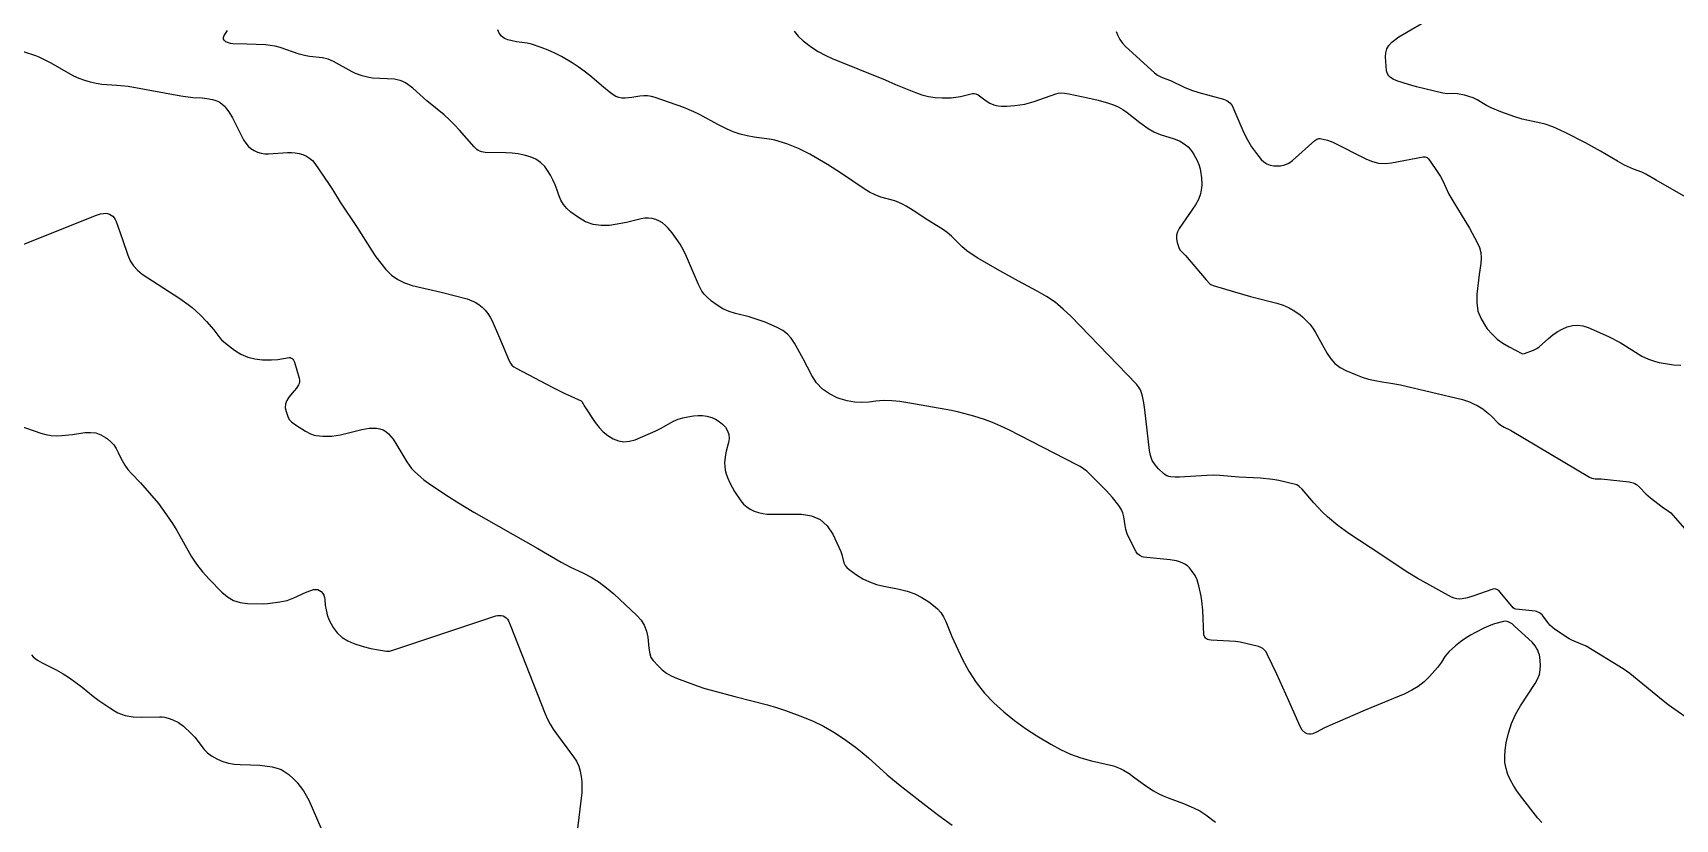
# Model space of a CAD drawing. Header units: centimetres. Extents: x 0 to 1311401, y -389375 to 85618.
# Drawn here: x 697179 to 711015, y -269352 to -262728 of the extents above; entities that cross this region are included whole.
import ezdxf

# ---------------------------------------------------------------- set-up
doc = ezdxf.new("R2010")
doc.units = ezdxf.units.CM
doc.header["$LTSCALE"] = 4
doc.layers.add('CURVAS-INTERMEDIARIAS', color=39, linetype='Continuous')
doc.layers.add('CURVAS-MESTRA', color=34, linetype='Continuous')

msp = doc.modelspace()

# ---------------------------------------------------------------- linework, layer by layer
at = {"layer": 'CURVAS-INTERMEDIARIAS'}
for points, elevation in [([(711189.139, -268552.802), (710955.759, -268387.531), (710882.018, -268328.426), (710712.803, -268188.343), (710632.795, -268124.978), (710577.635, -268084.842), (710265.813, -267895.849), (710218.181, -267873.502), (710144.766, -267844.294), (710121.662, -267831.766), (709998.743, -267750.615), (709977.607, -267734.347), (709958.128, -267716.509), (709941.116, -267696.29), (709904.223, -267641.315), (709895.114, -267630.987), (709873.053, -267614.234), (709847.597, -267602.914), (709834.137, -267599.516), (709673.234, -267582.78), (709660.935, -267579.08), (709650.965, -267570.995), (709541.182, -267439.305), (709528.128, -267426.303), (709512.92, -267415.903), (709496.279, -267410.853), (709479.046, -267413.123), (709310.24, -267473.474), (709265.458, -267487.054), (709219.554, -267496.18), (709196.752, -267497.269), (709174.46, -267495.483), (709152.946, -267489.381), (709131.952, -267480.405), (708841.428, -267320.309), (708762.862, -267274.268), (708724.607, -267249.608), (708536.005, -267121.755), (708264.5, -266944.233), (708172.701, -266878.914), (708086.687, -266806.14), (708044.343, -266765.644), (708006.287, -266727.065), (707969.864, -266686.943), (707872.625, -266571.343), (707846.545, -266548.04), (707826.635, -266536.265), (707804.783, -266528.702), (707675.784, -266499.566), (707624.772, -266490.803), (707521.695, -266480.562), (707339.562, -266469.959), (707180.335, -266457.263), (707125.137, -266454.974), (707069.903, -266455.9), (706838.283, -266471.295), (706802.194, -266471.887), (706766.234, -266468.823), (706749.039, -266464.795), (706732.759, -266458.829), (706717.868, -266449.957), (706703.901, -266439.148), (706662.912, -266400.757), (706633.798, -266366.88), (706610.194, -266330.221), (706594.858, -266289.402), (706585.051, -266245.814), (706545.981, -265902.249), (706538.236, -265844.64), (706528.132, -265787.407), (706520.198, -265760.067), (706509.425, -265734.219), (706494.379, -265710.603), (706476.484, -265688.467), (705924.326, -265115.614), (705859.389, -265054.497), (705791.009, -264997.972), (705717.474, -264948.341), (705640.508, -264903.295), (705482.091, -264818.83), (705325.242, -264731.473), (705140.662, -264626.457), (705092.745, -264596.213), (705046.961, -264563.26), (705004.373, -264526.277), (704917.682, -264440.161), (704881.656, -264408.971), (704842.892, -264381.247), (704719.232, -264307.135), (704595.967, -264225.058), (704536.128, -264187.321), (704505.292, -264170.447), (704473.613, -264155.616), (704440.669, -264143.846), (704323.168, -264111.34), (704274.621, -264093.07), (704228.362, -264069.597), (704183.626, -264042.656), (703991.289, -263911.924), (703874.122, -263836.122), (703723.911, -263749.261), (703629.578, -263702.325), (703531.462, -263663.913), (703431.223, -263630.683), (703402.047, -263625.619), (703256.183, -263606.422), (703196.11, -263595.57), (703137.163, -263580.932), (703079.926, -263560.652), (703023.815, -263536.586), (702955.83, -263502.837), (702790.917, -263412.936), (702748.998, -263392.089), (702662.196, -263356.781), (702423.236, -263272.43), (702391.075, -263263.825), (702358.648, -263258.585), (702325.795, -263258.396), (702292.664, -263261.58), (702225.8, -263272.136), (702169.253, -263278.577), (702141.794, -263278.046), (702115.393, -263273.707), (702090.599, -263263.685), (702066.871, -263249.867), (702035.629, -263226.087), (701985.883, -263185.663), (701871.428, -263086.95), (701823.503, -263049.346), (701773.72, -263014.226), (701722.71, -262980.754), (701632.498, -262927.312), (701577.532, -262899.019), (701520.742, -262874.564), (701462.761, -262852.666), (701379.675, -262824.51), (701344.49, -262815.001), (701253.996, -262802.756), (701181.813, -262786.85), (701151.661, -262774.177), (701126.363, -262756.572), (701108.361, -262731.558), (701095.215, -262701.604)], 77140.003), ([(703592.072, -262714.089), (703627.752, -262755.655), (703667.739, -262794.043), (703738.427, -262848.44), (703794.119, -262885.097), (703852.982, -262916.381), (703913.975, -262944.085), (704360.844, -263123.976), (704447.157, -263163.685), (704614.379, -263231.259), (704669.144, -263249.775), (704724.738, -263264.026), (704781.582, -263271.89), (704839.274, -263275.492), (704915.906, -263274.331), (704955.293, -263270.914), (704994.289, -263264.404), (705095.675, -263239.346), (705109.93, -263237.945), (705123.913, -263241.095), (705143.595, -263251.298), (705210.898, -263300.65), (705242.262, -263320.095), (705276.351, -263334.226), (705298.178, -263340.608), (705312.176, -263343.619), (705340.718, -263346.408), (705383.997, -263345.624), (705453.145, -263339.768), (705494.584, -263334.57), (705535.603, -263327.37), (705575.979, -263317.172), (705615.931, -263304.99), (705796.963, -263242.651), (705817.626, -263237.336), (705838.664, -263234.005), (705870.335, -263235.101), (705907.799, -263241.879), (706066.857, -263275.685), (706154.057, -263295.885), (706240.484, -263319.176), (706282.34, -263333.889), (706322.685, -263351.567), (706360.78, -263373.694), (706397.365, -263398.785), (706505.962, -263482.521), (706574.862, -263532.878), (706623.327, -263561.744), (706675.643, -263582.819), (706794.473, -263620.313), (706844.738, -263641.191), (706890.577, -263670.556), (706911.023, -263688.532), (706929.738, -263707.981), (706945.87, -263729.619), (706960.26, -263752.729), (706987.579, -263803.514), (707002.973, -263837.593), (707013.517, -263873.463), (707017.154, -263891.911), (707024.261, -263947.811), (707027.095, -264007.097), (707025.807, -264032.784), (707016.139, -264083.427), (706998.175, -264131.848), (706972.711, -264176.765), (706837.209, -264376.543), (706823.496, -264404.587), (706815.213, -264433.411), (706815.075, -264463.406), (706820.369, -264494.17), (706833.806, -264535.885), (706843.282, -264555.31), (706889.385, -264602.51), (707064.709, -264809.275), (707094.943, -264841.534), (707103.58, -264847.943), (707123.295, -264856.875), (707303.31, -264910.444), (707438.238, -264947.81), (707658.114, -265004.12), (707711.304, -265021.454), (707762.282, -265043.132), (707809.977, -265071.34), (707855.46, -265103.892), (707875.577, -265120.418), (707907.385, -265149.695), (707936.724, -265181.039), (707962.349, -265215.477), (707985.505, -265251.983), (708081.977, -265428.251), (708113.028, -265473.807), (708149.014, -265513.939), (708192.392, -265545.93), (708240.704, -265572.498), (708322.599, -265607.043), (708376.993, -265627.457), (708432.193, -265644.879), (708488.604, -265657.831), (708545.839, -265667.804), (708620.598, -265678.43), (708701.38, -265693.705), (709222.932, -265817.58), (709282.88, -265836.294), (709311.555, -265848.949), (709351.051, -265869.692), (709393.402, -265896.213), (709413.541, -265910.97), (709441.908, -265933.804), (709470.437, -265959.819), (709523.157, -266015.964), (709547.15, -266033.561), (709573.073, -266048.606), (709626.56, -266074.265), (710294.482, -266471.069), (710312.36, -266478.04), (710340.854, -266483.505), (710390.925, -266485.568), (710628.203, -266510.105), (710659.897, -266517.611), (710674.556, -266524.504), (710688.619, -266532.98), (710714.501, -266553.845), (710767.961, -266610.653), (710806.203, -266645.699), (710906.273, -266720.015), (710958.769, -266756.082), (710978.008, -266772.477), (711114.086, -266925.594)], 77040.339), ([(706305.986, -262715.675), (706319.337, -262751.272), (706336.197, -262784.71), (706358.347, -262814.919), (706384.019, -262842.961), (706629.178, -263065.34), (706653.035, -263083.398), (706666.041, -263090.736), (706693.576, -263102.926), (706764.419, -263129.216), (706877.595, -263184.315), (706938.973, -263210.813), (707002.402, -263231.589), (707209.179, -263287.05), (707237.42, -263298.438), (707262.112, -263316.255), (707282.011, -263339.389), (707289.66, -263352.518), (707381.549, -263568.855), (707411.448, -263630.2), (707446.972, -263688.47), (707486.835, -263744.045), (707527.463, -263793.943), (707550.332, -263814.768), (707575.328, -263831.435), (707603.504, -263841.859), (707633.797, -263848.113), (707650.103, -263849.493), (707688.695, -263847.915), (707725.355, -263840.547), (707759.122, -263824.487), (707790.969, -263802.63), (707980.463, -263634.169), (707995.348, -263623.976), (708012.225, -263618.478), (708023.996, -263619.061), (708084.836, -263632.284), (708108.432, -263639.409), (708131.362, -263648.438), (708413.821, -263790.961), (708463.939, -263811.751), (708516.65, -263824.598), (708570.623, -263828.638), (708624.482, -263823.251), (708891.593, -263772.857), (708909.584, -263772.846), (708917.975, -263774.608), (708925.642, -263777.656), (708932.199, -263782.648), (708938.031, -263788.934), (708994.397, -263869.793), (709037.702, -263939.108), (709056.485, -263975.363), (709109.132, -264086.285), (709150.011, -264157.209), (709213.165, -264258.71), (709281.437, -264374.423), (709347.63, -264493.106), (709365.784, -264535.621), (709378.04, -264579.174), (709381.423, -264624.292), (709378.907, -264670.458), (709364.906, -264764.59), (709343.488, -264930.486), (709343.166, -265002.527), (709353.372, -265071.718), (709379.365, -265136.65), (709415.898, -265198.734), (709432.124, -265220.025), (709472.191, -265265.826), (709515.719, -265307.484), (709564.428, -265342.932), (709616.604, -265374.258), (709722.655, -265428.537), (709730.491, -265430.501), (709744.847, -265429.869), (709820.19, -265401.177), (709850.197, -265386.541), (709867.863, -265373.091), (709946.584, -265302.122), (709983.311, -265272.561), (710021.85, -265245.97), (710063.105, -265223.823), (710106.173, -265204.647), (710150.464, -265193.723), (710194.551, -265189.774), (710238.333, -265196.31), (710281.901, -265209.82), (710452.839, -265286.522), (710550.255, -265335.426), (710597.112, -265363.175), (710681.974, -265418.973), (710735.04, -265451.132), (710791.083, -265477.76), (710849.659, -265497.811), (710879.769, -265504.842), (711001.02, -265523.244), (711062.471, -265527.843)], 76940.675), ([(711103.635, -264111.138), (710854.002, -263969.388), (710767.494, -263917.948), (710733.953, -263902.388), (710664.205, -263876.594), (710589.02, -263841.384), (710529.365, -263809.396), (710384.663, -263723.989), (710258.851, -263654.719), (710095.054, -263570.953), (710045.89, -263547.025), (709983.177, -263519.794), (709918.347, -263498.05), (709883.299, -263488.506), (709726.187, -263454.43), (709664.798, -263435.45), (709546.19, -263393.132), (709465.451, -263359.186), (709426.783, -263338.737), (709346.242, -263291.865), (709312.063, -263275.59), (709276.402, -263262.892), (709239.742, -263252.584), (709182.504, -263240.543), (709146.864, -263238.49), (709093.134, -263240.323), (709057.731, -263235.011), (708836.071, -263181.99), (708769.456, -263164.254), (708669.331, -263131.066), (708639.886, -263118.128), (708626.099, -263109.916), (708612.79, -263100.819), (708601.744, -263090.002), (708592.912, -263077.952), (708587.387, -263064.08), (708584.065, -263048.974), (708573.824, -262930.307), (708576.217, -262894.912), (708584.772, -262862.145), (708602.585, -262833.357), (708626.56, -262807.208), (708687.497, -262762.184), (708719.281, -262741.602), (708942.076, -262612.605)], 76841.011), ([(697099.011, -262885.892), (697201.748, -262919.482), (697229.605, -262930.587), (697281.491, -262954.43), (697331.738, -262981.548), (697476.999, -263066.075), (697521.505, -263089.376), (697567.122, -263109.903), (697614.374, -263126.292), (697662.737, -263139.907), (697711.819, -263151.384), (697761.464, -263160.473), (697887.578, -263169.009), (697982.092, -263178.256), (698426.92, -263257.688), (698527.287, -263271.35), (698606.27, -263276.34), (698645.554, -263280.505), (698693.357, -263288.756), (698721.576, -263296.968), (698747.877, -263308.545), (698771.306, -263325.187), (698792.825, -263345.205), (698811.839, -263368.632), (698829.625, -263392.886), (698860.297, -263444.726), (698955.294, -263630.35), (698972.385, -263657.334), (698992.171, -263681.684), (699016.011, -263702.08), (699042.549, -263719.833), (699071.896, -263732.641), (699101.998, -263741.961), (699133.253, -263746.031), (699165.267, -263746.593), (699324.915, -263735.61), (699357.897, -263735.317), (699390.556, -263737.599), (699422.707, -263743.73), (699454.533, -263752.446), (699484.058, -263765.824), (699511.092, -263782.483), (699534.401, -263804.058), (699555.219, -263828.913), (699670.232, -263997.477), (699703.79, -264048.614), (699767.259, -264153.183), (699910.929, -264367.205), (700030.973, -264558.742), (700069.36, -264614.845), (700110.389, -264669.044), (700153.171, -264721.985), (700200.845, -264768.087), (700252.877, -264806.998), (700311.451, -264835.126), (700374.383, -264856.064), (700618.99, -264912.917), (700837.621, -264969.767), (700872.158, -264981.639), (700905.106, -264996.461), (700935.66, -265015.736), (700964.634, -265037.972), (700990.369, -265063.968), (701013.549, -265091.833), (701032.914, -265122.47), (701049.728, -265154.957), (701111.026, -265295.753), (701192.138, -265491.096), (701202.206, -265510.226), (701215.77, -265527.052), (701232.13, -265541.363), (701250.485, -265552.993), (701559.342, -265716.273), (701653.991, -265762.213), (701797.978, -265826.803), (701805.382, -265834.343), (701829.448, -265877.666), (701917.782, -266010.969), (701949.19, -266051.411), (701983.938, -266088.203), (702023.693, -266119.505), (702066.797, -266147.158), (702112.868, -266164.292), (702159.321, -266172.832), (702206.351, -266168.474), (702253.771, -266155.533), (702428.826, -266079.127), (702466.706, -266060.553), (702577.288, -265999.593), (702615.389, -265982.945), (702655.142, -265970.798), (702696.014, -265961.644), (702745.771, -265953.503), (702783.685, -265950.27), (702821.241, -265950.841), (702858.271, -265957.113), (702898.583, -265968.501), (702931.347, -265983.492), (702961.817, -266001.687), (702988.857, -266024.681), (703013.592, -266050.877), (703030.946, -266080.768), (703042.138, -266111.922), (703044.101, -266144.97), (703039.904, -266179.272), (703021.271, -266250.799), (703014.814, -266283.072), (703007.154, -266348.528), (703007.524, -266381.038), (703011.107, -266412.946), (703019.522, -266443.932), (703031.142, -266474.304), (703052.038, -266518.379), (703091.345, -266592.277), (703142.676, -266669.662), (703166.676, -266697.263), (703193.215, -266721.543), (703223.585, -266740.824), (703256.499, -266756.764), (703291.841, -266768.005), (703327.664, -266776.587), (703364.21, -266781.199), (703401.236, -266783.162), (703654.654, -266782.648), (703737.967, -266797.721), (703811.388, -266828.268), (703869.965, -266882.059), (703918.651, -266951.324), (703984.957, -267097.656), (703993.339, -267121.359), (704012.01, -267193.614), (704022.141, -267214.873), (704037.021, -267233.138), (704055.067, -267249.404), (704117.788, -267293.379), (704171.505, -267326.074), (704227.294, -267353.861), (704286.182, -267374.254), (704347.134, -267389.728), (704477.415, -267413.952), (704544.075, -267431.058), (704608.339, -267453.731), (704669.01, -267484.771), (704727.287, -267521.369), (704767.579, -267550.641), (704800.559, -267579.445), (704829.462, -267611.337), (704852.274, -267647.84), (704871.012, -267687.412), (704903.68, -267770.806), (704921.416, -267811.906), (705011.23, -268005.511), (705065.081, -268105.801), (705125.731, -268201.214), (705196.576, -268289.328), (705274.21, -268372.574), (705359.438, -268448.994), (705447.766, -268521.364), (705540.743, -268587.661), (705636.81, -268649.897), (705754.094, -268720.399), (705836.485, -268764.826), (705921.055, -268803.877), (706008.894, -268834.888), (706098.909, -268860.533), (706282.189, -268903.942), (706340.175, -268924.939), (706367.408, -268939.313), (706415.141, -268968.358), (706452.103, -268993.874), (706523.937, -269048.046), (706580.837, -269087.653), (706619.407, -269112.26), (706659.012, -269134.879), (706700.171, -269154.521), (706742.377, -269172.167), (706872.441, -269221.213), (706956.963, -269255.584), (707011.086, -269282.627), (707061.568, -269315.991), (707141.215, -269375.822)], 77339.331), ([(696942.771, -264572.208), (697708.249, -264265.39), (697748.445, -264253.811), (697775.509, -264248.299), (697792.449, -264247.344), (697808.828, -264248.93), (697824.378, -264254.346), (697839.356, -264262.311), (697852.526, -264273.48), (697864.032, -264285.923), (697873.06, -264300.259), (697880.443, -264315.872), (697935.082, -264468.685), (697979.488, -264601.232), (698000.531, -264648.304), (698026.942, -264691.269), (698061.425, -264728.073), (698101.296, -264760.775), (698417.76, -264965.675), (698488.043, -265015.466), (698521.244, -265042.851), (698588.145, -265104.697), (698641.782, -265159.501), (698704.305, -265229.021), (698755.813, -265297.875), (698769.608, -265314.115), (698801.305, -265342.732), (698878.846, -265401.891), (698932.749, -265435.117), (698989.262, -265460.686), (699049.662, -265474.761), (699112.661, -265481.177), (699189.201, -265481.337), (699242.65, -265478.723), (699338.728, -265463.094), (699347.244, -265463.957), (699355.256, -265466.998), (699362.921, -265471.484), (699369.525, -265477.761), (699375.213, -265484.66), (699382.882, -265500.975), (699422.914, -265638.056), (699425.265, -265652.547), (699425.353, -265666.773), (699422.029, -265680.601), (699416.431, -265694.172), (699400.059, -265719.931), (699381.095, -265743.864), (699335.278, -265795.867), (699317.749, -265824.21), (699306.917, -265853.83), (699306.122, -265885.355), (699312.024, -265918.148), (699327.029, -265959.716), (699339.559, -265984.114), (699357.872, -266004.533), (699391.215, -266030.222), (699475.248, -266083.809), (699518.692, -266106.61), (699549.207, -266117.425), (699565.043, -266120.583), (699623.645, -266125.619), (699661.083, -266126.504), (699698.314, -266125.049), (699735.239, -266120.092), (699771.967, -266112.798), (699950.951, -266068.405), (700011.566, -266058.154), (700042.214, -266056.731), (700075.15, -266057.29), (700103.495, -266062.353), (700130.017, -266071.306), (700153.784, -266086.063), (700175.728, -266104.711), (700213.876, -266150.533), (700246.76, -266200.268), (700330.34, -266341.804), (700349.445, -266370.447), (700370.499, -266397.535), (700394.28, -266422.258), (700447.044, -266470.486), (700474.051, -266493.109), (700530.819, -266534.911), (700680.239, -266634.943), (700750.571, -266679.858), (700893.96, -266765.297), (701432.274, -267072.123), (701629.097, -267186.637), (701707.611, -267227.854), (701811.566, -267277.459), (701881.659, -267314.556), (701949.031, -267355.682), (702012.316, -267402.863), (702072.871, -267454.07), (702268.303, -267635.542), (702302.787, -267675.519), (702330.605, -267718.825), (702348.412, -267767.113), (702359.554, -267818.731), (702369.217, -267911.335), (702376.462, -267959.466), (702386.413, -267989.328), (702404.38, -268015.186), (702446.963, -268060.915), (702481.213, -268092.832), (702517.859, -268121.158), (702558.1, -268144.066), (702600.749, -268163.375), (702775.197, -268227.936), (702839.512, -268250.061), (702904.796, -268269.183), (703092.527, -268319.555), (703367.002, -268389.304), (703444.116, -268411.594), (703520.382, -268436.615), (703662.976, -268488.553), (703753.367, -268526.541), (703841.379, -268569.016), (703925.807, -268618.217), (704007.856, -268671.905), (704109.687, -268746.12), (704165.333, -268789.772), (704219.174, -268835.625), (704377.276, -268977.496), (704486.599, -269067.558), (704701.595, -269235.951), (704811.547, -269319.754), (704922.696, -269401.965)], 77438.995), ([(696997.861, -266014.09), (697245.504, -266099.334), (697289.243, -266111.264), (697333.416, -266119.413), (697378.277, -266121.861), (697423.593, -266120.531), (697514.721, -266110.413), (697617.553, -266095.251), (697663.901, -266093.383), (697708.611, -266098.458), (697750.866, -266113.924), (697791.494, -266136.327), (697808.87, -266148.87), (697836.927, -266172.883), (697861.882, -266199.374), (697882.177, -266229.584), (697899.369, -266262.273), (697920.403, -266310.265), (697941.822, -266350.464), (697953.768, -266369.91), (697980.537, -266406.769), (698010.88, -266440.741), (698085.315, -266517.599), (698163.062, -266604.404), (698237.382, -266694.011), (698306.523, -266787.678), (698356.294, -266861.603), (698392.751, -266919.538), (698513.445, -267135.651), (698558.297, -267204.218), (698609.004, -267268.576), (698663.626, -267330.12), (698770.48, -267440.3), (698818.006, -267478.804), (698869.24, -267508.81), (698926.053, -267526.063), (698986.593, -267534.822), (699113.953, -267536.717), (699156.91, -267534.334), (699221.149, -267527.672), (699261.222, -267522.303), (699321.321, -267509.414), (699378.878, -267487.845), (699482.821, -267440.386), (699521.767, -267425.474), (699543.767, -267418.247), (699561.755, -267415.955), (699578.811, -267417.331), (699594.484, -267424.22), (699609.227, -267434.777), (699621.073, -267449.765), (699630.517, -267465.851), (699636.356, -267483.57), (699639.796, -267502.368), (699643.109, -267547.918), (699649.048, -267589.514), (699658.61, -267629.986), (699673.622, -267668.768), (699692.268, -267706.428), (699709.647, -267736.181), (699744.253, -267782.19), (699784.099, -267821.505), (699831.81, -267850.78), (699884.758, -267873.37), (699961.788, -267896.12), (700026.136, -267912.961), (700091.412, -267925.767), (700157.205, -267935.659), (700184.841, -267935.29), (700211.736, -267929.545), (701078.915, -267639.92), (701094.446, -267636.383), (701109.988, -267634.876), (701125.514, -267636.415), (701141.052, -267639.975), (701155.138, -267646.792), (701167.553, -267655.46), (701177.467, -267666.919), (701185.713, -267680.219), (701201.411, -267715.784), (701495.794, -268463.864), (701515.428, -268508.243), (701537.429, -268551.275), (701562.971, -268592.307), (701590.878, -268632.011), (701734.415, -268825.739), (701758.145, -268864.509), (701777.639, -268904.93), (701790.783, -268947.847), (701799.7, -268992.416), (701803.53, -269038.295), (701805.081, -269084.168), (701803.21, -269130.018), (701799.059, -269175.872), (701766.469, -269429.805)], 77538.659), ([(697166.588, -267967.594), (697181.783, -267984.366), (697199.224, -267998.807), (697218.149, -268011.687), (697258.655, -268034.422), (697375.97, -268094.825), (697433.492, -268126.672), (697489.34, -268161.058), (697542.64, -268199.249), (697594.264, -268239.98), (697689.077, -268318.615), (697733.973, -268352.701), (697827.802, -268415.263), (697866.532, -268438.997), (697896.059, -268454.779), (697926.472, -268468.129), (697958.247, -268477.828), (697990.917, -268485.099), (698024.357, -268489.522), (698091.513, -268493.899), (698246.075, -268490.257), (698267.544, -268490.624), (698288.875, -268493.003), (698320.111, -268500.576), (698359.597, -268515.389), (698406.531, -268538.5), (698448.536, -268569.691), (698513.931, -268630.356), (698543.308, -268661.768), (698621.715, -268763.765), (698650.99, -268793.749), (698684.726, -268818.628), (698734.466, -268846.352), (698780.821, -268864.967), (698828.162, -268879.397), (698876.974, -268887.561), (698926.762, -268891.537), (699011.561, -268892.747), (699090.867, -268896.864), (699196.572, -268911.421), (699246.506, -268924.485), (699270.2, -268934.537), (699293.255, -268946.346), (699336.036, -268975.642), (699374.149, -269010.786), (699401.9, -269040.357), (699431.691, -269075.504), (699458.932, -269112.339), (699482.356, -269151.722), (699503.22, -269192.791), (699606.215, -269424.669)], 77638.323)]:
    msp.add_lwpolyline(points, dxfattribs=dict(at, elevation=elevation))
at = {"layer": 'CURVAS-MESTRA', "elevation": 77239.667}
msp.add_lwpolyline([(709892.125, -269379.64), (709858.361, -269342.736), (709711.511, -269156.575), (709680.635, -269113.799), (709652.327, -269069.52), (709627.878, -269023.005), (709606.005, -268975), (709590.478, -268925.339), (709580.451, -268875.042), (709578.68, -268823.776), (709582.416, -268771.886), (709592.227, -268708.561), (709610.472, -268626.513), (709635.405, -268547.048), (709670.377, -268471.455), (709712.045, -268398.456), (709836.685, -268209.747), (709856.194, -268172.82), (709870.634, -268134.532), (709877.468, -268094.18), (709879.235, -268052.456), (709874.501, -267987.985), (709870.718, -267967.695), (709864.707, -267947.947), (709857.22, -267928.564), (709847.56, -267910.189), (709836.567, -267892.774), (709809.299, -267861.742), (709662.369, -267724.629), (709640.599, -267707.18), (709623.82, -267696.784), (709609.018, -267689.844), (709585.621, -267684.164), (709569.769, -267685.929), (709492.447, -267707.12), (709462.084, -267717.485), (709403.272, -267743.271), (709333.796, -267778.225), (709289.274, -267802.748), (709246.152, -267829.354), (709205.126, -267859.094), (709165.499, -267890.916), (709110.491, -267940.441), (709091.997, -267960.731), (709075.66, -267982.787), (709046.194, -268029.611), (709013.62, -268074.28), (708945.726, -268149.894), (708899.513, -268194.111), (708850.102, -268233.745), (708795.891, -268266.502), (708738.472, -268294.673), (708402.776, -268433.587), (708084.834, -268571.472), (708055.834, -268585.16), (707999.435, -268615.658), (707962.015, -268632.402), (707945.726, -268636.366), (707929.764, -268637.127), (707914.303, -268633.096), (707899.172, -268625.852), (707873.429, -268602.257), (707855.162, -268572.481), (707760.004, -268355.896), (707657.811, -268131.2), (707581.54, -267966.335), (707568.138, -267943.194), (707559.851, -267932.755), (707540.515, -267914.417), (707529.585, -267907.199), (707517.642, -267901.841), (707505.014, -267897.725), (707348.864, -267860.686), (707311.009, -267855.863), (707106.076, -267845.296), (707084.978, -267841.602), (707075.038, -267837.749), (707065.403, -267832.899), (707057.54, -267826.359), (707051.322, -267818.815), (707045.55, -267799.749), (707035.322, -267590.194), (707027.996, -267512.484), (707021.55, -267474.018), (707001.861, -267385.055), (706986.704, -267334.925), (706969.785, -267299.662), (706940.896, -267255.894), (706924.616, -267235.83), (706906.44, -267218.072), (706885.425, -267203.781), (706862.52, -267191.818), (706837.804, -267182.855), (706812.721, -267175.384), (706761.049, -267166.408), (706536.882, -267143.532), (706525.764, -267140.789), (706504.634, -267131.728), (706486.736, -267117.953), (706473.645, -267099.552), (706413.112, -266980.242), (706398.748, -266946.89), (706387.284, -266912.766), (706380.181, -266877.472), (706370.934, -266805.833), (706362.052, -266771.608), (706347.421, -266739.433), (706328.941, -266708.615), (706276.05, -266641.047), (706222.076, -266582.633), (706082.191, -266443.487), (706057.266, -266421.117), (706031.155, -266400.393), (706003.255, -266382.166), (705974.157, -266365.592), (705400.456, -266072.956), (705333.27, -266040.915), (705265.108, -266011.309), (705195.467, -265985.373), (705106.43, -265956.3), (704981.152, -265922.601), (704917.761, -265908.977), (704551.603, -265844.947), (704484.426, -265834.698), (704416.89, -265827.272), (704349.245, -265825.045), (704281.764, -265830.327), (704224.165, -265838.074), (704162.177, -265841.817), (704100.825, -265839.648), (704040.443, -265828.607), (703980.697, -265811.653), (703955.317, -265802.395), (703889.344, -265769.382), (703830.466, -265728.306), (703782.211, -265675.144), (703741.047, -265613.937), (703667.897, -265473.162), (703596.094, -265340.733), (703568.254, -265300.564), (703536.244, -265264.916), (703498.012, -265236.065), (703455.622, -265211.736), (703349.152, -265166.146), (703281.758, -265141.324), (703212.996, -265120.617), (703099.82, -265092.842), (703044.385, -265075.651), (702991.696, -265053.19), (702943.144, -265022.818), (702897.34, -264987.176), (702857.706, -264950.991), (702835.714, -264927.997), (702816.025, -264903.391), (702799.814, -264876.367), (702785.916, -264847.743), (702685.764, -264612.104), (702660.325, -264559.426), (702632.11, -264508.445), (702599.725, -264460.009), (702564.555, -264413.267), (702531.573, -264373.061), (702509.213, -264349.918), (702484.89, -264329.554), (702457.61, -264313.347), (702428.379, -264299.911), (702397.447, -264291.847), (702366.363, -264287.676), (702335.041, -264289.351), (702303.559, -264294.907), (702179.856, -264325.938), (702132.482, -264334.954), (702036.554, -264349.831), (701966.768, -264351.566), (701899.553, -264343.003), (701836.169, -264319.023), (701775.355, -264284.754), (701712.447, -264238.605), (701679.024, -264208.575), (701650.296, -264175.245), (701628.592, -264136.97), (701611.564, -264095.383), (701596.913, -264051.732), (701580.328, -264008.899), (701560.849, -263967.305), (701539.442, -263926.542), (701521.652, -263895.334), (701491.766, -263854.443), (701457.258, -263819.205), (701415.834, -263792.44), (701369.787, -263771.337), (701319.469, -263757.442), (701268.628, -263746.765), (701217.007, -263740.91), (701164.873, -263738.274), (700991.121, -263736.78), (700960.768, -263730.576), (700946.022, -263725.359), (700932.119, -263718.322), (700919.036, -263710.139), (700896.172, -263689.234), (700774.118, -263549.024), (700732.303, -263503.629), (700688.893, -263459.906), (700643.096, -263418.681), (700499.766, -263301.095), (700379.44, -263193.068), (700339.358, -263162.932), (700318.217, -263149.319), (700296.08, -263137.973), (700273.24, -263128.728), (700249.372, -263122.637), (700224.812, -263118.648), (700164.338, -263113.976), (700040.226, -263108.87), (700010.705, -263105.181), (699952.822, -263090.983), (699896.882, -263069.716), (699869.885, -263056.865), (699711.208, -262968.755), (699665.789, -262949.957), (699618.041, -262938.392), (699510.882, -262925.948), (699466.903, -262918.777), (699423.879, -262907.203), (699261.823, -262851.326), (699221.217, -262840.988), (699179.857, -262834.343), (699137.984, -262830.146), (698981.73, -262821.82), (698865.344, -262819.388), (698845.221, -262816.451), (698806.475, -262803.609), (698794.23, -262792.976), (698786.757, -262780.924), (698786.416, -262766.743), (698790.848, -262751.143), (698818.218, -262707.763)], dxfattribs=at)

doc.saveas('drawing.dxf')
